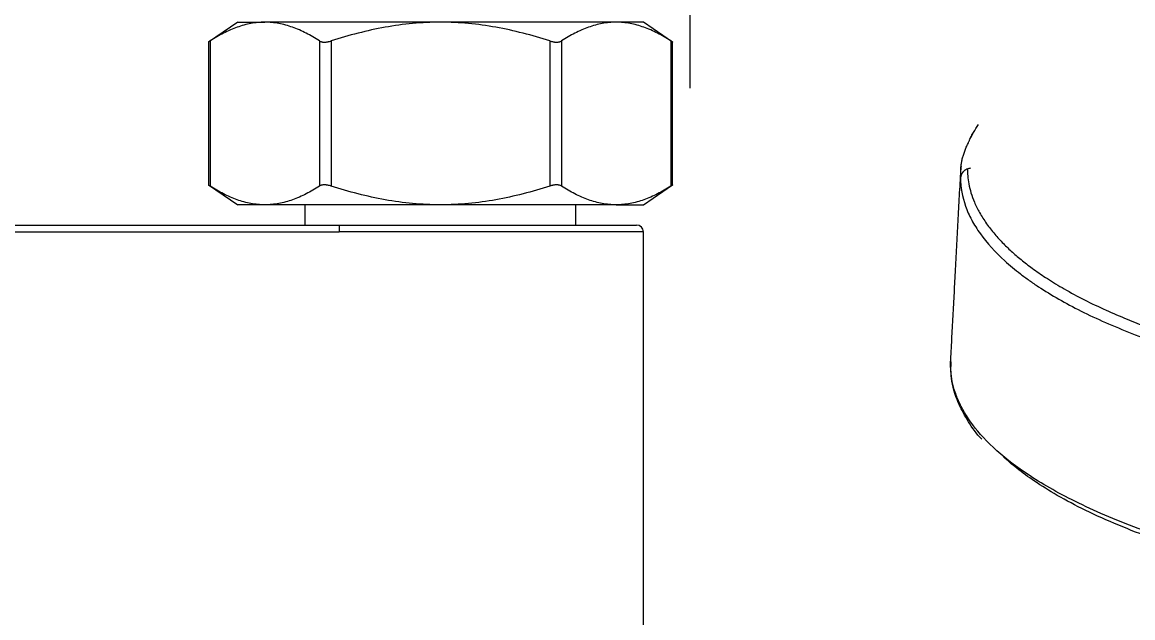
# Model space of a CAD drawing. Extents: x 3349 to 5808, y -3 to 827.
# Drawn here: x 3747.2 to 3829.3, y 659.3 to 703.3 of the extents above; entities that cross this region are included whole.
import ezdxf

# ---------------------------------------------------------------- set-up
doc = ezdxf.new("R2010")
doc.units = 0
doc.header["$LTSCALE"] = 4
doc.header["$MEASUREMENT"] = 0
doc.header["$PDMODE"] = 3
doc.header["$PDSIZE"] = -10
doc.linetypes.add('CENTER2', pattern=[28.575, 19.05, -3.175, 3.175, -3.175])
doc.layers.get('0').update_dxf_attribs({"linetype": 'CONTINUOUS'})
doc.layers.get('DEFPOINTS').update_dxf_attribs({"linetype": 'CONTINUOUS'})
doc.layers.add('1', color=7, linetype='CONTINUOUS')
doc.layers.add('Cneter', color=1, linetype='CENTER2', lineweight=13)
doc.styles.add('Daelim Dimension', font='NanumGothic.ttf')
doc.dimstyles.new('DEFAULT', dxfattribs={"dimscale": 2, "dimtxt": 2, "dimasz": 2, "dimexe": 0, "dimexo": 2, "dimgap": 1, "dimtad": 1, "dimdec": 1, "dimzin": 9, "dimdsep": 46, "dimtxsty": 'Daelim Dimension', "dimcen": 0.5, "dimclrd": 252, "dimclre": 252, "dimclrt": 3, "dimadec": 1, "dimazin": 0, "dimtfac": 1, "dimtdec": 1, "dimtix": 1, "dimtmove": 0, "dimatfit": 3, "dimfxl": 1, "dimtolj": 1, "dimtzin": 1, "dimlwd": 9, "dimlwe": 9, "dimarcsym": 0})

# ---------------------------------------------------------------- blocks, each defined once
blk = doc.blocks.new('*D8')
at = {"color": 5, "lineweight": 9, "ltscale": 0.5, "transparency": 16777216}
for p, q in [((3557.107, 669.314), (3557.107, 556.06)), ((3793.107, 616.314), (3793.107, 556.06)), ((3789.107, 556.06), (3561.107, 556.06))]:
    blk.add_line(p, q, dxfattribs=at)
at = {"color": 5, "ltscale": 0.5, "transparency": 16777216}
for points in [[(3561.107, 556.726), (3561.107, 555.393), (3557.107, 556.06)], [(3789.107, 556.726), (3789.107, 555.393), (3793.107, 556.06)]]:
    blk.add_solid(points, dxfattribs=at)
at = {"layer": 'DEFPOINTS', "color": 0, "ltscale": 0.5, "transparency": 16777216}
for p in [(3557.107, 673.314), (3793.107, 620.314), (3557.107, 556.06)]:
    blk.add_point(p, dxfattribs=at)
at = {"color": 7, "ltscale": 0.5, "transparency": 16777216, "insert": (3675.107, 563.51), "char_height": 10, "attachment_point": 5, "style": 'Daelim Dimension'}
blk.add_mtext('\\A1;236', dxfattribs=at)

msp = doc.modelspace()

# ---------------------------------------------------------------- linework, layer by layer
at = {"layer": '1', "color": 7, "linetype": 'Continuous', "lineweight": 18}
for p, q in [((3763.107, 703.314), (3760.941, 701.841)), ((3763.107, 703.314), (3760.941, 701.841)), ((3763.107, 703.314), (3765.116, 703.314)), ((3763.107, 703.314), (3765.116, 703.314)), ((3778.107, 703.314), (3765.116, 703.314)), ((3778.107, 703.314), (3765.116, 703.314)), ((3791.097, 703.314), (3778.107, 703.314)), ((3791.097, 703.314), (3778.107, 703.314)), ((3793.107, 703.314), (3791.097, 703.314)), ((3793.107, 703.314), (3791.097, 703.314)), ((3795.272, 701.841), (3793.107, 703.314)), ((3795.272, 701.841), (3793.107, 703.314)), ((3760.941, 701.846), (3760.941, 691.282)), ((3760.941, 701.846), (3760.941, 691.282)), ((3795.272, 691.282), (3795.272, 701.846)), ((3795.272, 691.282), (3795.272, 701.846)), ((3760.941, 691.286), (3763.107, 689.814)), ((3760.941, 691.286), (3763.107, 689.814)), ((3793.107, 689.814), (3795.272, 691.286)), ((3793.107, 689.814), (3795.272, 691.286)), ((3765.116, 689.814), (3763.107, 689.814)), ((3765.116, 689.814), (3763.107, 689.814)), ((3778.107, 689.814), (3765.116, 689.814)), ((3778.107, 689.814), (3765.116, 689.814)), ((3768.107, 688.314), (3768.107, 689.814)), ((3768.107, 688.314), (3768.107, 689.814)), ((3791.097, 689.814), (3778.107, 689.814)), ((3791.097, 689.814), (3778.107, 689.814)), ((3788.107, 688.314), (3788.107, 689.814)), ((3788.107, 688.314), (3788.107, 689.814)), ((3791.097, 689.814), (3793.107, 689.814)), ((3791.097, 689.814), (3793.107, 689.814)), ((3596.107, 688.314), (3770.607, 688.314)), ((3596.107, 688.314), (3770.607, 688.314)), ((3770.607, 688.314), (3792.607, 688.314)), ((3770.607, 688.314), (3792.607, 688.314)), ((3793.107, 620.314), (3793.107, 687.814)), ((3793.107, 620.314), (3793.107, 687.814))]:
    msp.add_line(p, q, dxfattribs=at)
at = {"layer": '1', "color": 7, "linetype": 'Continuous', "lineweight": 13}
for p, q in [((3761.075, 701.927), (3761.075, 691.2)), ((3761.075, 701.927), (3761.075, 691.2)), ((3769.158, 701.927), (3769.158, 691.2)), ((3769.158, 701.927), (3769.158, 691.2)), ((3770.024, 701.927), (3770.024, 691.2)), ((3770.024, 701.927), (3770.024, 691.2)), ((3786.189, 701.927), (3786.189, 691.2)), ((3786.189, 701.927), (3786.189, 691.2)), ((3787.055, 701.927), (3787.055, 691.2)), ((3787.055, 701.927), (3787.055, 691.2)), ((3795.138, 701.927), (3795.138, 691.2)), ((3795.138, 701.927), (3795.138, 691.2)), ((3770.607, 688.314), (3770.607, 687.814)), ((3770.607, 688.314), (3770.607, 687.814)), ((3596.107, 687.814), (3770.607, 687.814)), ((3596.107, 687.814), (3770.607, 687.814)), ((3793.107, 687.814), (3770.607, 687.814)), ((3793.107, 687.814), (3770.607, 687.814))]:
    msp.add_line(p, q, dxfattribs=at)
at = {"layer": '1', "color": 7, "linetype": 'Continuous', "lineweight": 18}
msp.add_arc((3792.607, 687.814), 0.5, 0, 90, dxfattribs=at)
msp.add_arc((3792.607, 687.814), 0.5, 0, 90, dxfattribs=at)
for points, knots in [([(3765.116, 703.314), (3764.769, 703.314), (3764.426, 703.281), (3763.743, 703.154), (3763.404, 703.061), (3762.732, 702.82), (3762.398, 702.672), (3761.733, 702.332), (3761.403, 702.139), (3761.075, 701.927)], [0, 0, 0, 0, 0.25, 0.25, 0.5, 0.5, 0.75, 0.75, 1, 1, 1, 1]), ([(3765.116, 703.314), (3764.769, 703.314), (3764.426, 703.281), (3763.743, 703.154), (3763.404, 703.061), (3762.732, 702.82), (3762.398, 702.672), (3761.733, 702.332), (3761.403, 702.139), (3761.075, 701.927)], [0, 0, 0, 0, 0.25, 0.25, 0.5, 0.5, 0.75, 0.75, 1, 1, 1, 1]), ([(3769.158, 701.927), (3768.829, 702.139), (3768.499, 702.332), (3767.835, 702.672), (3767.501, 702.82), (3766.828, 703.061), (3766.489, 703.154), (3765.807, 703.281), (3765.463, 703.314), (3765.116, 703.314)], [0, 0, 0, 0, 0.25, 0.25, 0.5, 0.5, 0.75, 0.75, 1, 1, 1, 1]), ([(3769.158, 701.927), (3768.829, 702.139), (3768.499, 702.332), (3767.835, 702.672), (3767.501, 702.82), (3766.828, 703.061), (3766.489, 703.154), (3765.807, 703.281), (3765.463, 703.314), (3765.116, 703.314)], [0, 0, 0, 0, 0.25, 0.25, 0.5, 0.5, 0.75, 0.75, 1, 1, 1, 1]), ([(3778.107, 703.314), (3777.413, 703.314), (3776.725, 703.281), (3775.36, 703.154), (3774.683, 703.061), (3773.338, 702.82), (3772.669, 702.672), (3771.341, 702.332), (3770.681, 702.139), (3770.024, 701.927)], [0, 0, 0, 0, 0.25, 0.25, 0.5, 0.5, 0.75, 0.75, 1, 1, 1, 1]), ([(3778.107, 703.314), (3777.413, 703.314), (3776.725, 703.281), (3775.36, 703.154), (3774.683, 703.061), (3773.338, 702.82), (3772.669, 702.672), (3771.341, 702.332), (3770.681, 702.139), (3770.024, 701.927)], [0, 0, 0, 0, 0.25, 0.25, 0.5, 0.5, 0.75, 0.75, 1, 1, 1, 1]), ([(3786.189, 701.927), (3785.532, 702.139), (3784.872, 702.332), (3783.544, 702.672), (3782.876, 702.82), (3781.53, 703.061), (3780.853, 703.154), (3779.488, 703.281), (3778.8, 703.314), (3778.107, 703.314)], [0, 0, 0, 0, 0.25, 0.25, 0.5, 0.5, 0.75, 0.75, 1, 1, 1, 1]), ([(3786.189, 701.927), (3785.532, 702.139), (3784.872, 702.332), (3783.544, 702.672), (3782.876, 702.82), (3781.53, 703.061), (3780.853, 703.154), (3779.488, 703.281), (3778.8, 703.314), (3778.107, 703.314)], [0, 0, 0, 0, 0.25, 0.25, 0.5, 0.5, 0.75, 0.75, 1, 1, 1, 1]), ([(3791.097, 703.314), (3790.75, 703.314), (3790.406, 703.281), (3789.724, 703.154), (3789.385, 703.061), (3788.712, 702.82), (3788.378, 702.672), (3787.714, 702.332), (3787.384, 702.139), (3787.055, 701.927)], [0, 0, 0, 0, 0.25, 0.25, 0.5, 0.5, 0.75, 0.75, 1, 1, 1, 1]), ([(3791.097, 703.314), (3790.75, 703.314), (3790.406, 703.281), (3789.724, 703.154), (3789.385, 703.061), (3788.712, 702.82), (3788.378, 702.672), (3787.714, 702.332), (3787.384, 702.139), (3787.055, 701.927)], [0, 0, 0, 0, 0.25, 0.25, 0.5, 0.5, 0.75, 0.75, 1, 1, 1, 1]), ([(3795.138, 701.927), (3794.81, 702.139), (3794.48, 702.332), (3793.816, 702.672), (3793.481, 702.82), (3792.809, 703.061), (3792.47, 703.154), (3791.788, 703.281), (3791.444, 703.314), (3791.097, 703.314)], [0, 0, 0, 0, 0.25, 0.25, 0.5, 0.5, 0.75, 0.75, 1, 1, 1, 1]), ([(3795.138, 701.927), (3794.81, 702.139), (3794.48, 702.332), (3793.816, 702.672), (3793.481, 702.82), (3792.809, 703.061), (3792.47, 703.154), (3791.788, 703.281), (3791.444, 703.314), (3791.097, 703.314)], [0, 0, 0, 0, 0.25, 0.25, 0.5, 0.5, 0.75, 0.75, 1, 1, 1, 1]), ([(3761.075, 701.927), (3761.053, 701.913), (3761.035, 701.901), (3761.001, 701.88), (3760.987, 701.871), (3760.97, 701.86), (3760.965, 701.856), (3760.956, 701.851), (3760.953, 701.849), (3760.944, 701.843), (3760.941, 701.841), (3760.941, 701.841), (3760.941, 701.841), (3760.941, 701.841)], [0, 0, 0, 0, 0.249431, 0.249431, 0.498862, 0.498862, 0.623578, 0.623578, 0.748293, 0.748293, 0.997724, 0.997724, 1, 1, 1, 1]), ([(3761.075, 701.927), (3761.053, 701.913), (3761.035, 701.901), (3761.001, 701.88), (3760.987, 701.871), (3760.97, 701.86), (3760.965, 701.856), (3760.956, 701.851), (3760.953, 701.849), (3760.944, 701.843), (3760.941, 701.841), (3760.941, 701.841), (3760.941, 701.841), (3760.941, 701.841)], [0, 0, 0, 0, 0.249431, 0.249431, 0.498862, 0.498862, 0.623578, 0.623578, 0.748293, 0.748293, 0.997724, 0.997724, 1, 1, 1, 1]), ([(3769.158, 701.927), (3769.179, 701.913), (3769.203, 701.901), (3769.255, 701.88), (3769.283, 701.871), (3769.329, 701.86), (3769.346, 701.856), (3769.379, 701.851), (3769.396, 701.849), (3769.448, 701.843), (3769.484, 701.841), (3769.542, 701.841), (3769.562, 701.841), (3769.602, 701.843), (3769.622, 701.845), (3769.683, 701.85), (3769.725, 701.856), (3769.788, 701.867), (3769.809, 701.871), (3769.852, 701.88), (3769.874, 701.885), (3769.938, 701.901), (3769.981, 701.913), (3770.024, 701.927)], [0, 0, 0, 0, 0.125, 0.125, 0.25, 0.25, 0.3125, 0.3125, 0.375, 0.375, 0.5, 0.5, 0.5625, 0.5625, 0.625, 0.625, 0.75, 0.75, 0.8125, 0.8125, 0.875, 0.875, 1, 1, 1, 1]), ([(3769.158, 701.927), (3769.179, 701.913), (3769.203, 701.901), (3769.255, 701.88), (3769.283, 701.871), (3769.329, 701.86), (3769.346, 701.856), (3769.379, 701.851), (3769.396, 701.849), (3769.448, 701.843), (3769.484, 701.841), (3769.542, 701.841), (3769.562, 701.841), (3769.602, 701.843), (3769.622, 701.845), (3769.683, 701.85), (3769.725, 701.856), (3769.788, 701.867), (3769.809, 701.871), (3769.852, 701.88), (3769.874, 701.885), (3769.938, 701.901), (3769.981, 701.913), (3770.024, 701.927)], [0, 0, 0, 0, 0.125, 0.125, 0.25, 0.25, 0.3125, 0.3125, 0.375, 0.375, 0.5, 0.5, 0.5625, 0.5625, 0.625, 0.625, 0.75, 0.75, 0.8125, 0.8125, 0.875, 0.875, 1, 1, 1, 1]), ([(3786.189, 701.927), (3786.232, 701.913), (3786.275, 701.901), (3786.36, 701.88), (3786.402, 701.871), (3786.466, 701.86), (3786.487, 701.856), (3786.529, 701.851), (3786.55, 701.849), (3786.611, 701.843), (3786.65, 701.841), (3786.708, 701.841), (3786.727, 701.841), (3786.764, 701.843), (3786.782, 701.845), (3786.835, 701.85), (3786.867, 701.856), (3786.914, 701.867), (3786.928, 701.871), (3786.957, 701.88), (3786.971, 701.885), (3787.01, 701.901), (3787.034, 701.913), (3787.055, 701.927)], [0, 0, 0, 0, 0.125, 0.125, 0.25, 0.25, 0.3125, 0.3125, 0.375, 0.375, 0.5, 0.5, 0.5625, 0.5625, 0.625, 0.625, 0.75, 0.75, 0.8125, 0.8125, 0.875, 0.875, 1, 1, 1, 1]), ([(3786.189, 701.927), (3786.232, 701.913), (3786.275, 701.901), (3786.36, 701.88), (3786.402, 701.871), (3786.466, 701.86), (3786.487, 701.856), (3786.529, 701.851), (3786.55, 701.849), (3786.611, 701.843), (3786.65, 701.841), (3786.708, 701.841), (3786.727, 701.841), (3786.764, 701.843), (3786.782, 701.845), (3786.835, 701.85), (3786.867, 701.856), (3786.914, 701.867), (3786.928, 701.871), (3786.957, 701.88), (3786.971, 701.885), (3787.01, 701.901), (3787.034, 701.913), (3787.055, 701.927)], [0, 0, 0, 0, 0.125, 0.125, 0.25, 0.25, 0.3125, 0.3125, 0.375, 0.375, 0.5, 0.5, 0.5625, 0.5625, 0.625, 0.625, 0.75, 0.75, 0.8125, 0.8125, 0.875, 0.875, 1, 1, 1, 1]), ([(3795.138, 701.927), (3795.16, 701.913), (3795.179, 701.901), (3795.212, 701.88), (3795.226, 701.871), (3795.243, 701.86), (3795.248, 701.856), (3795.257, 701.851), (3795.261, 701.849), (3795.269, 701.843), (3795.272, 701.841), (3795.272, 701.841), (3795.272, 701.841), (3795.272, 701.841)], [0, 0, 0, 0, 0.249431, 0.249431, 0.498862, 0.498862, 0.623578, 0.623578, 0.748293, 0.748293, 0.997724, 0.997724, 1, 1, 1, 1]), ([(3795.138, 701.927), (3795.16, 701.913), (3795.179, 701.901), (3795.212, 701.88), (3795.226, 701.871), (3795.243, 701.86), (3795.248, 701.856), (3795.257, 701.851), (3795.261, 701.849), (3795.269, 701.843), (3795.272, 701.841), (3795.272, 701.841), (3795.272, 701.841), (3795.272, 701.841)], [0, 0, 0, 0, 0.249431, 0.249431, 0.498862, 0.498862, 0.623578, 0.623578, 0.748293, 0.748293, 0.997724, 0.997724, 1, 1, 1, 1]), ([(3817.257, 694.669), (3817.339, 694.835), (3817.533, 695.195), (3817.762, 695.553), (3817.896, 695.747)], [0, 0, 0, 0, 0.458585, 1, 1, 1, 1]), ([(3816.562, 691.804), (3816.56, 691.098), (3816.683, 690.402), (3817.05, 689.369), (3817.279, 688.856), (3817.576, 688.346), (3817.789, 688.007), (3817.903, 687.838), (3818.51, 686.995), (3819.416, 685.992), (3820.773, 684.859), (3821.418, 684.383), (3821.862, 684.068), (3823.005, 683.287), (3824.845, 682.237), (3826.649, 681.391), (3827.9, 680.839), (3828.55, 680.569), (3830.57, 679.782), (3832.727, 679.035), (3835.068, 678.358), (3836.668, 677.923), (3837.486, 677.714), (3838.323, 677.514)], [0, 0, 0, 0, 0.125, 0.125, 0.1875, 0.21875, 0.21875, 0.25, 0.25, 0.375, 0.4375, 0.46875, 0.46875, 0.5, 0.625, 0.6875, 0.6875, 0.75, 0.75, 0.875, 0.9375, 0.9375, 1, 1, 1, 1]), ([(3760.941, 691.286), (3760.941, 691.286), (3760.941, 691.286), (3760.944, 691.284), (3760.947, 691.283), (3760.955, 691.277), (3760.964, 691.272), (3760.981, 691.261), (3760.988, 691.256), (3761.002, 691.247), (3761.009, 691.242), (3761.034, 691.226), (3761.053, 691.214), (3761.075, 691.2)], [0, 0, 0, 0, 0.123857, 0.123857, 0.24902, 0.24902, 0.499347, 0.499347, 0.62451, 0.62451, 0.749673, 0.749673, 1, 1, 1, 1]), ([(3760.941, 691.286), (3760.941, 691.286), (3760.941, 691.286), (3760.944, 691.284), (3760.947, 691.283), (3760.955, 691.277), (3760.964, 691.272), (3760.981, 691.261), (3760.988, 691.256), (3761.002, 691.247), (3761.009, 691.242), (3761.034, 691.226), (3761.053, 691.214), (3761.075, 691.2)], [0, 0, 0, 0, 0.123857, 0.123857, 0.24902, 0.24902, 0.499347, 0.499347, 0.62451, 0.62451, 0.749673, 0.749673, 1, 1, 1, 1]), ([(3765.116, 689.814), (3764.769, 689.814), (3764.426, 689.847), (3763.743, 689.973), (3763.404, 690.067), (3762.732, 690.308), (3762.398, 690.455), (3761.733, 690.795), (3761.403, 690.988), (3761.075, 691.2)], [0, 0, 0, 0, 0.25, 0.25, 0.5, 0.5, 0.75, 0.75, 1, 1, 1, 1]), ([(3765.116, 689.814), (3764.769, 689.814), (3764.426, 689.847), (3763.743, 689.973), (3763.404, 690.067), (3762.732, 690.308), (3762.398, 690.455), (3761.733, 690.795), (3761.403, 690.988), (3761.075, 691.2)], [0, 0, 0, 0, 0.25, 0.25, 0.5, 0.5, 0.75, 0.75, 1, 1, 1, 1]), ([(3769.158, 691.2), (3768.829, 690.988), (3768.499, 690.795), (3767.835, 690.455), (3767.501, 690.308), (3766.828, 690.067), (3766.489, 689.973), (3765.807, 689.847), (3765.463, 689.814), (3765.116, 689.814)], [0, 0, 0, 0, 0.25, 0.25, 0.5, 0.5, 0.75, 0.75, 1, 1, 1, 1]), ([(3769.158, 691.2), (3768.829, 690.988), (3768.499, 690.795), (3767.835, 690.455), (3767.501, 690.308), (3766.828, 690.067), (3766.489, 689.973), (3765.807, 689.847), (3765.463, 689.814), (3765.116, 689.814)], [0, 0, 0, 0, 0.25, 0.25, 0.5, 0.5, 0.75, 0.75, 1, 1, 1, 1]), ([(3770.024, 691.2), (3769.981, 691.214), (3769.939, 691.226), (3769.853, 691.248), (3769.811, 691.257), (3769.747, 691.268), (3769.726, 691.271), (3769.684, 691.277), (3769.663, 691.279), (3769.602, 691.285), (3769.563, 691.286), (3769.505, 691.286), (3769.486, 691.286), (3769.449, 691.284), (3769.431, 691.283), (3769.379, 691.277), (3769.346, 691.272), (3769.3, 691.261), (3769.285, 691.256), (3769.256, 691.247), (3769.242, 691.242), (3769.203, 691.226), (3769.179, 691.214), (3769.158, 691.2)], [0, 0, 0, 0, 0.125, 0.125, 0.25, 0.25, 0.3125, 0.3125, 0.375, 0.375, 0.5, 0.5, 0.5625, 0.5625, 0.625, 0.625, 0.75, 0.75, 0.8125, 0.8125, 0.875, 0.875, 1, 1, 1, 1]), ([(3770.024, 691.2), (3769.981, 691.214), (3769.939, 691.226), (3769.853, 691.248), (3769.811, 691.257), (3769.747, 691.268), (3769.726, 691.271), (3769.684, 691.277), (3769.663, 691.279), (3769.602, 691.285), (3769.563, 691.286), (3769.505, 691.286), (3769.486, 691.286), (3769.449, 691.284), (3769.431, 691.283), (3769.379, 691.277), (3769.346, 691.272), (3769.3, 691.261), (3769.285, 691.256), (3769.256, 691.247), (3769.242, 691.242), (3769.203, 691.226), (3769.179, 691.214), (3769.158, 691.2)], [0, 0, 0, 0, 0.125, 0.125, 0.25, 0.25, 0.3125, 0.3125, 0.375, 0.375, 0.5, 0.5, 0.5625, 0.5625, 0.625, 0.625, 0.75, 0.75, 0.8125, 0.8125, 0.875, 0.875, 1, 1, 1, 1]), ([(3778.107, 689.814), (3777.413, 689.814), (3776.725, 689.847), (3775.36, 689.973), (3774.683, 690.067), (3773.338, 690.308), (3772.669, 690.455), (3771.341, 690.795), (3770.681, 690.988), (3770.024, 691.2)], [0, 0, 0, 0, 0.25, 0.25, 0.5, 0.5, 0.75, 0.75, 1, 1, 1, 1]), ([(3778.107, 689.814), (3777.413, 689.814), (3776.725, 689.847), (3775.36, 689.973), (3774.683, 690.067), (3773.338, 690.308), (3772.669, 690.455), (3771.341, 690.795), (3770.681, 690.988), (3770.024, 691.2)], [0, 0, 0, 0, 0.25, 0.25, 0.5, 0.5, 0.75, 0.75, 1, 1, 1, 1]), ([(3786.189, 691.2), (3785.532, 690.988), (3784.872, 690.795), (3783.544, 690.455), (3782.876, 690.308), (3781.53, 690.067), (3780.853, 689.973), (3779.488, 689.847), (3778.8, 689.814), (3778.107, 689.814)], [0, 0, 0, 0, 0.25, 0.25, 0.5, 0.5, 0.75, 0.75, 1, 1, 1, 1]), ([(3786.189, 691.2), (3785.532, 690.988), (3784.872, 690.795), (3783.544, 690.455), (3782.876, 690.308), (3781.53, 690.067), (3780.853, 689.973), (3779.488, 689.847), (3778.8, 689.814), (3778.107, 689.814)], [0, 0, 0, 0, 0.25, 0.25, 0.5, 0.5, 0.75, 0.75, 1, 1, 1, 1]), ([(3787.055, 691.2), (3787.034, 691.214), (3787.011, 691.226), (3786.959, 691.248), (3786.93, 691.257), (3786.884, 691.268), (3786.868, 691.271), (3786.835, 691.277), (3786.818, 691.279), (3786.765, 691.285), (3786.729, 691.286), (3786.671, 691.286), (3786.651, 691.286), (3786.611, 691.284), (3786.591, 691.283), (3786.53, 691.277), (3786.488, 691.272), (3786.425, 691.261), (3786.404, 691.256), (3786.361, 691.247), (3786.339, 691.242), (3786.275, 691.226), (3786.232, 691.214), (3786.189, 691.2)], [0, 0, 0, 0, 0.125, 0.125, 0.25, 0.25, 0.3125, 0.3125, 0.375, 0.375, 0.5, 0.5, 0.5625, 0.5625, 0.625, 0.625, 0.75, 0.75, 0.8125, 0.8125, 0.875, 0.875, 1, 1, 1, 1]), ([(3787.055, 691.2), (3787.034, 691.214), (3787.011, 691.226), (3786.959, 691.248), (3786.93, 691.257), (3786.884, 691.268), (3786.868, 691.271), (3786.835, 691.277), (3786.818, 691.279), (3786.765, 691.285), (3786.729, 691.286), (3786.671, 691.286), (3786.651, 691.286), (3786.611, 691.284), (3786.591, 691.283), (3786.53, 691.277), (3786.488, 691.272), (3786.425, 691.261), (3786.404, 691.256), (3786.361, 691.247), (3786.339, 691.242), (3786.275, 691.226), (3786.232, 691.214), (3786.189, 691.2)], [0, 0, 0, 0, 0.125, 0.125, 0.25, 0.25, 0.3125, 0.3125, 0.375, 0.375, 0.5, 0.5, 0.5625, 0.5625, 0.625, 0.625, 0.75, 0.75, 0.8125, 0.8125, 0.875, 0.875, 1, 1, 1, 1]), ([(3791.097, 689.814), (3790.75, 689.814), (3790.406, 689.847), (3789.724, 689.973), (3789.385, 690.067), (3788.712, 690.308), (3788.378, 690.455), (3787.714, 690.795), (3787.384, 690.988), (3787.055, 691.2)], [0, 0, 0, 0, 0.25, 0.25, 0.5, 0.5, 0.75, 0.75, 1, 1, 1, 1]), ([(3791.097, 689.814), (3790.75, 689.814), (3790.406, 689.847), (3789.724, 689.973), (3789.385, 690.067), (3788.712, 690.308), (3788.378, 690.455), (3787.714, 690.795), (3787.384, 690.988), (3787.055, 691.2)], [0, 0, 0, 0, 0.25, 0.25, 0.5, 0.5, 0.75, 0.75, 1, 1, 1, 1]), ([(3795.138, 691.2), (3794.81, 690.988), (3794.48, 690.795), (3793.816, 690.455), (3793.481, 690.308), (3792.809, 690.067), (3792.47, 689.973), (3791.788, 689.847), (3791.444, 689.814), (3791.097, 689.814)], [0, 0, 0, 0, 0.25, 0.25, 0.5, 0.5, 0.75, 0.75, 1, 1, 1, 1]), ([(3795.138, 691.2), (3794.81, 690.988), (3794.48, 690.795), (3793.816, 690.455), (3793.481, 690.308), (3792.809, 690.067), (3792.47, 689.973), (3791.788, 689.847), (3791.444, 689.814), (3791.097, 689.814)], [0, 0, 0, 0, 0.25, 0.25, 0.5, 0.5, 0.75, 0.75, 1, 1, 1, 1]), ([(3795.272, 691.286), (3795.272, 691.286), (3795.272, 691.286), (3795.269, 691.284), (3795.267, 691.283), (3795.258, 691.277), (3795.249, 691.272), (3795.232, 691.261), (3795.226, 691.256), (3795.211, 691.247), (3795.204, 691.242), (3795.179, 691.226), (3795.16, 691.214), (3795.138, 691.2)], [0, 0, 0, 0, 0.123857, 0.123857, 0.24902, 0.24902, 0.499347, 0.499347, 0.62451, 0.62451, 0.749673, 0.749673, 1, 1, 1, 1]), ([(3795.272, 691.286), (3795.272, 691.286), (3795.272, 691.286), (3795.269, 691.284), (3795.267, 691.283), (3795.258, 691.277), (3795.249, 691.272), (3795.232, 691.261), (3795.226, 691.256), (3795.211, 691.247), (3795.204, 691.242), (3795.179, 691.226), (3795.16, 691.214), (3795.138, 691.2)], [0, 0, 0, 0, 0.123857, 0.123857, 0.24902, 0.24902, 0.499347, 0.499347, 0.62451, 0.62451, 0.749673, 0.749673, 1, 1, 1, 1]), ([(3867.787, 660.209), (3866.073, 660.209), (3864.382, 660.238), (3861.06, 660.35), (3859.429, 660.432), (3856.241, 660.645), (3854.684, 660.775), (3851.653, 661.079), (3850.179, 661.253), (3847.324, 661.637), (3845.943, 661.848), (3843.278, 662.302), (3841.995, 662.545), (3839.53, 663.059), (3838.348, 663.329), (3836.087, 663.891), (3835.009, 664.183), (3832.955, 664.785), (3831.98, 665.095), (3830.131, 665.727), (3829.257, 666.049), (3827.609, 666.703), (3826.835, 667.034), (3825.383, 667.701), (3824.704, 668.038), (3823.439, 668.711), (3822.851, 669.049), (3821.763, 669.723), (3821.261, 670.059), (3819.878, 671.06), (3819.116, 671.718), (3817.865, 673.001), (3817.375, 673.626), (3816.807, 674.529), (3816.646, 674.825), (3816.371, 675.402), (3816.258, 675.684), (3816.074, 676.232), (3816.004, 676.499), (3815.898, 677.016), (3815.864, 677.267), (3815.825, 677.751), (3815.821, 677.985), (3815.83, 678.24), (3815.832, 678.271), (3815.833, 678.301)], [0, 0, 0, 0, 0.043222, 0.043222, 0.086444, 0.086444, 0.129667, 0.129667, 0.172889, 0.172889, 0.216111, 0.216111, 0.259333, 0.259333, 0.302556, 0.302556, 0.345778, 0.345778, 0.389, 0.389, 0.432222, 0.432222, 0.475444, 0.475444, 0.518667, 0.518667, 0.561889, 0.561889, 0.605111, 0.605111, 0.691555, 0.691555, 0.778, 0.778, 0.821222, 0.821222, 0.864444, 0.864444, 0.907667, 0.907667, 0.950889, 0.950889, 0.994111, 0.994111, 1, 1, 1, 1]), ([(3818.124, 672.498), (3818.08, 672.542), (3817.622, 673.006), (3817.032, 673.913), (3816.264, 675.368), (3815.849, 676.805), (3815.84, 677.81), (3815.878, 678.215)], [0, 0, 0, 0, 0.024866, 0.26093, 0.479834, 0.790825, 1, 1, 1, 1]), ([(3867.787, 659.745), (3867.736, 659.745), (3867.631, 659.745), (3867.472, 659.745), (3867.313, 659.745), (3867.157, 659.746), (3867.003, 659.747), (3866.844, 659.748), (3866.679, 659.749), (3866.499, 659.75), (3866.302, 659.752), (3866.085, 659.754), (3865.847, 659.757), (3865.588, 659.761), (3865.307, 659.765), (3865.003, 659.77), (3864.672, 659.777), (3864.313, 659.785), (3863.925, 659.794), (3863.506, 659.806), (3863.053, 659.819), (3862.566, 659.836), (3862.041, 659.855), (3861.475, 659.878), (3860.867, 659.905), (3860.21, 659.937), (3859.503, 659.975), (3858.741, 660.019), (3857.919, 660.072), (3857.035, 660.134), (3856.083, 660.207), (3855.059, 660.293), (3853.959, 660.393), (3852.779, 660.512), (3851.511, 660.65), (3850.153, 660.813), (3848.705, 661.002), (3847.165, 661.223), (3845.529, 661.48), (3843.783, 661.781), (3841.913, 662.136), (3839.915, 662.556), (3837.791, 663.051), (3835.541, 663.637), (3833.166, 664.333), (3830.683, 665.161), (3828.172, 666.126), (3825.801, 667.193), (3823.739, 668.286), (3822.06, 669.334), (3820.759, 670.285), (3820.05, 670.89), (3819.746, 671.169)], [0, 0, 0, 0, 0.00246, 0.005096, 0.007651, 0.010115, 0.012593, 0.015107, 0.017737, 0.020587, 0.023741, 0.027233, 0.031059, 0.035212, 0.039716, 0.044607, 0.049919, 0.055682, 0.061921, 0.068666, 0.075945, 0.083796, 0.09226, 0.101386, 0.111227, 0.121845, 0.133315, 0.145711, 0.159109, 0.173585, 0.189219, 0.206106, 0.224351, 0.244066, 0.265385, 0.288459, 0.313363, 0.340099, 0.368855, 0.400089, 0.434314, 0.471886, 0.513013, 0.558129, 0.608029, 0.663608, 0.725092, 0.789852, 0.852169, 0.908214, 0.957992, 1, 1, 1, 1])]:
    msp.add_open_spline(points, degree=3, knots=knots, dxfattribs=at)
for points, degree in [([(3817.119, 694.353), (3817.426, 695.053)], 1), ([(3816.57, 692.113), (3816.559, 693.257), (3817.119, 694.353)], 2), ([(3815.814, 677.943), (3816.19, 684.942), (3816.584, 692.376)], 2)]:
    msp.add_open_spline(points, degree=degree, dxfattribs=at)
at = {"layer": '1', "color": 7, "linetype": 'Continuous', "lineweight": 13}
msp.add_rational_spline([(3817.069, 692.466), (3816.767, 692.356), (3816.578, 692.108), (3816.562, 691.804)], [1.08701371704, 0.970887645887, 0.970995527784, 1.08733736273], degree=3, dxfattribs=at)
for points, knots in [([(3816.57, 692.105), (3816.577, 692.25), (3816.594, 692.444), (3816.62, 692.636), (3816.627, 692.684)], [0, 0, 0, 0, 0.750126, 1, 1, 1, 1]), ([(3817.07, 692.467), (3817.07, 692.293), (3817.085, 691.921), (3817.165, 691.332), (3817.324, 690.683), (3817.581, 689.977), (3817.959, 689.215), (3818.46, 688.427), (3819.056, 687.662), (3819.703, 686.957), (3820.387, 686.304), (3821.134, 685.669), (3821.989, 685.018), (3823.012, 684.321), (3824.25, 683.569), (3825.693, 682.79), (3827.251, 682.044), (3828.802, 681.378), (3830.273, 680.803), (3831.658, 680.304), (3832.985, 679.861), (3834.308, 679.449), (3835.674, 679.053), (3837.106, 678.667), (3838.094, 678.42), (3838.597, 678.298), (3838.597, 678.298)], [0, 0, 0, 0, 0.031347, 0.067243, 0.106922, 0.149795, 0.196636, 0.247193, 0.295554, 0.339455, 0.380467, 0.420808, 0.462987, 0.509385, 0.561615, 0.618929, 0.67582, 0.727194, 0.772762, 0.813892, 0.851376, 0.887391, 0.924408, 0.961978, 0.999998, 1, 1, 1, 1])]:
    msp.add_open_spline(points, degree=3, knots=knots, dxfattribs=at)
msp.add_open_spline([(3817.069, 692.467), (3817.151, 692.496), (3817.232, 692.526), (3817.313, 692.556)], degree=3, dxfattribs=at)
at = {"layer": 'Cneter', "lineweight": 5, "ltscale": 0.5}
msp.add_line((3796.576, 698.427), (3796.576, 785.327), dxfattribs=at)

# ---------------------------------------------------------------- dimensions: what is measured, and where the dimension line sits
at = {"color": 5, "ltscale": 0.5}
dim = msp.add_linear_dim(base=(3557.107, 556.06), p1=(3793.107, 620.314), p2=(3557.107, 673.314), dimstyle='DEFAULT', override={"dimtxt": 5, "dimclrd": 5, "dimclre": 5, "dimclrt": 7}, dxfattribs=at)
dim.commit()
dim.dimension.update_dxf_attribs({"geometry": '*D8', "text_midpoint": (3675.107, 563.51)})

doc.saveas('drawing.dxf')
